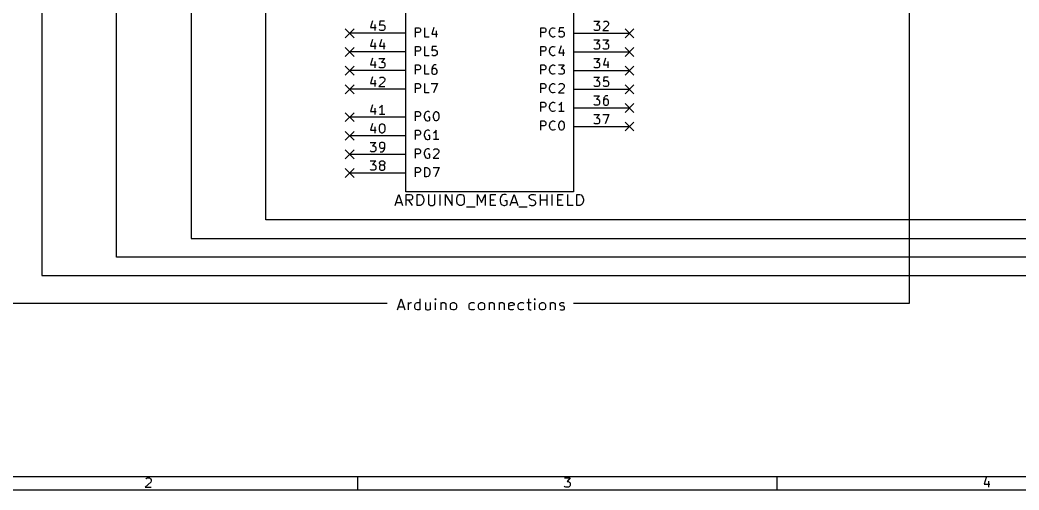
# Model space of a CAD drawing. Extents: x 4000 to 161350, y 4000 to 113000.
# Drawn here: x 30822 to 84384, y 4000 to 29215 of the extents above; entities that cross this region are included whole.
import ezdxf

# ---------------------------------------------------------------- set-up
doc = ezdxf.new("R2010")
doc.units = 0
for name, color, linetype in [('BLACK', 1, 'CONTINUOUS'), ('BLUE', 2, 'CONTINUOUS'), ('CYAN', 4, 'CONTINUOUS'), ('GREEN', 3, 'CONTINUOUS'), ('LIGHTBLUE', 10, 'CONTINUOUS'), ('RED', 5, 'CONTINUOUS')]:
    doc.layers.add(name, color=color, linetype=linetype)

msp = doc.modelspace()

# ---------------------------------------------------------------- linework, layer by layer
at = {"layer": 'BLACK'}
for p, q in [((160650, 4700), (4700, 4700)), ((37830, 4430), (37540, 4150)), ((37570, 4600), (37590, 4620)), ((37590, 4620), (37640, 4650)), ((37640, 4650), (37760, 4650)), ((37760, 4650), (37800, 4620)), ((37800, 4620), (37830, 4600)), ((37830, 4600), (37850, 4550)), ((37850, 4500), (37830, 4430)), ((37850, 4550), (37850, 4500)), ((48940, 4000), (48940, 4700)), ((60010, 4650), (60320, 4650)), ((60320, 4650), (60150, 4460)), ((60150, 4460), (60230, 4460)), ((60230, 4460), (60270, 4430)), ((60270, 4430), (60300, 4410)), ((60300, 4410), (60320, 4360)), ((60320, 4360), (60320, 4240)), ((71410, 4000), (71410, 4700)), ((82620, 4670), (82510, 4310)), ((82510, 4310), (82810, 4310)), ((82740, 4480), (82740, 4150)), ((161350, 4000), (4000, 4000)), ((37540, 4150), (37850, 4150)), ((60040, 4170), (60010, 4200)), ((60080, 4150), (60040, 4170)), ((60230, 4150), (60080, 4150)), ((60270, 4170), (60230, 4150)), ((60300, 4200), (60270, 4170)), ((60320, 4240), (60300, 4200))]:
    msp.add_line(p, q, dxfattribs=at)
at = {"layer": 'BLUE'}
for p, q in [((48260, 28740), (48740, 28260)), ((48740, 28740), (48260, 28260)), ((63260, 28740), (63740, 28260)), ((63740, 28740), (63260, 28260)), ((48260, 27740), (48740, 27260)), ((48740, 27740), (48260, 27260)), ((63260, 27740), (63740, 27260)), ((63740, 27740), (63260, 27260)), ((48260, 26740), (48740, 26260)), ((48740, 26740), (48260, 26260)), ((63260, 26740), (63740, 26260)), ((63740, 26740), (63260, 26260)), ((48260, 25740), (48740, 25260)), ((48740, 25740), (48260, 25260)), ((63260, 25740), (63740, 25260)), ((63740, 25740), (63260, 25260)), ((63260, 24740), (63740, 24260)), ((63740, 24740), (63260, 24260)), ((48260, 24240), (48740, 23760)), ((48740, 24240), (48260, 23760)), ((63260, 23740), (63740, 23260)), ((63740, 23740), (63260, 23260)), ((48260, 23240), (48740, 22760)), ((48740, 23240), (48260, 22760)), ((48260, 22240), (48740, 21760)), ((48740, 22240), (48260, 21760)), ((48260, 21240), (48740, 20760)), ((48740, 21240), (48260, 20760))]:
    msp.add_line(p, q, dxfattribs=at)
at = {"layer": 'CYAN'}
for p, q in [((52020, 28300), (52020, 28800)), ((52020, 28800), (52210, 28800)), ((52210, 28540), (52020, 28540)), ((52210, 28800), (52260, 28770)), ((52260, 28560), (52210, 28540)), ((52260, 28770), (52280, 28750)), ((52280, 28580), (52260, 28560)), ((52280, 28750), (52300, 28700)), ((52300, 28630), (52280, 28580)), ((52300, 28700), (52300, 28630)), ((52520, 28300), (52520, 28800)), ((53010, 28820), (52900, 28460)), ((52900, 28460), (53200, 28460)), ((53130, 28630), (53130, 28300)), ((58740, 28300), (58740, 28800)), ((58740, 28800), (58930, 28800)), ((58930, 28540), (58740, 28540)), ((58930, 28800), (58980, 28770)), ((58980, 28560), (58930, 28540)), ((58980, 28770), (59000, 28750)), ((59000, 28580), (58980, 28560)), ((59000, 28750), (59020, 28700)), ((59020, 28630), (59000, 28580)), ((59020, 28700), (59020, 28630)), ((59220, 28580), (59240, 28680)), ((59220, 28510), (59220, 28580)), ((59240, 28420), (59220, 28510)), ((59240, 28680), (59260, 28730)), ((59260, 28370), (59240, 28420)), ((59260, 28730), (59310, 28770)), ((59310, 28770), (59380, 28800)), ((59380, 28800), (59430, 28800)), ((59430, 28800), (59500, 28770)), ((59500, 28770), (59520, 28750)), ((59740, 28800), (59720, 28560)), ((59720, 28560), (59740, 28580)), ((59980, 28800), (59740, 28800)), ((59740, 28580), (59790, 28610)), ((59790, 28610), (59910, 28610)), ((59910, 28610), (59950, 28580)), ((59950, 28580), (59980, 28560)), ((59980, 28560), (60000, 28510)), ((60000, 28390), (59980, 28350)), ((60000, 28510), (60000, 28390)), ((52760, 28300), (52520, 28300)), ((59310, 28320), (59260, 28370)), ((59380, 28300), (59310, 28320)), ((59430, 28300), (59380, 28300)), ((59500, 28320), (59430, 28300)), ((59520, 28350), (59500, 28320)), ((59740, 28320), (59720, 28350)), ((59790, 28300), (59740, 28320)), ((59910, 28300), (59790, 28300)), ((59950, 28320), (59910, 28300)), ((59980, 28350), (59950, 28320)), ((52020, 27300), (52020, 27800)), ((52020, 27800), (52210, 27800)), ((52210, 27540), (52020, 27540)), ((52210, 27800), (52260, 27770)), ((52260, 27560), (52210, 27540)), ((52260, 27770), (52280, 27750)), ((52280, 27580), (52260, 27560)), ((52280, 27750), (52300, 27700)), ((52300, 27630), (52280, 27580)), ((52300, 27700), (52300, 27630)), ((52520, 27300), (52520, 27800)), ((52920, 27800), (52900, 27560)), ((52900, 27560), (52920, 27580)), ((52920, 27320), (52900, 27350)), ((53160, 27800), (52920, 27800)), ((52920, 27580), (52970, 27610)), ((52970, 27300), (52920, 27320)), ((52970, 27610), (53090, 27610)), ((53090, 27610), (53130, 27580)), ((53130, 27320), (53090, 27300)), ((53130, 27580), (53160, 27560)), ((53160, 27350), (53130, 27320)), ((53160, 27560), (53180, 27510)), ((53180, 27390), (53160, 27350)), ((53180, 27510), (53180, 27390)), ((58740, 27300), (58740, 27800)), ((58740, 27800), (58930, 27800)), ((58930, 27540), (58740, 27540)), ((58930, 27800), (58980, 27770)), ((58980, 27560), (58930, 27540)), ((58980, 27770), (59000, 27750)), ((59000, 27580), (58980, 27560)), ((59000, 27750), (59020, 27700)), ((59020, 27630), (59000, 27580)), ((59020, 27700), (59020, 27630)), ((59220, 27580), (59240, 27680)), ((59220, 27510), (59220, 27580)), ((59240, 27420), (59220, 27510)), ((59240, 27680), (59260, 27730)), ((59260, 27370), (59240, 27420)), ((59260, 27730), (59310, 27770)), ((59310, 27320), (59260, 27370)), ((59310, 27770), (59380, 27800)), ((59380, 27300), (59310, 27320)), ((59380, 27800), (59430, 27800)), ((59430, 27800), (59500, 27770)), ((59500, 27320), (59430, 27300)), ((59500, 27770), (59520, 27750)), ((59520, 27350), (59500, 27320)), ((59830, 27820), (59720, 27460)), ((59720, 27460), (60020, 27460)), ((59950, 27630), (59950, 27300)), ((52020, 26300), (52020, 26800)), ((52020, 26800), (52210, 26800)), ((52210, 26800), (52260, 26770)), ((52760, 27300), (52520, 27300)), ((52520, 26300), (52520, 26800)), ((53090, 27300), (52970, 27300)), ((53040, 26800), (52990, 26770)), ((53130, 26800), (53040, 26800)), ((58740, 26300), (58740, 26800)), ((58740, 26800), (58930, 26800)), ((58930, 26800), (58980, 26770)), ((59310, 26770), (59380, 26800)), ((59430, 27300), (59380, 27300)), ((59380, 26800), (59430, 26800)), ((59430, 26800), (59500, 26770)), ((59690, 26800), (60000, 26800)), ((60000, 26800), (59830, 26610)), ((52210, 26540), (52020, 26540)), ((52260, 26560), (52210, 26540)), ((52260, 26770), (52280, 26750)), ((52280, 26580), (52260, 26560)), ((52280, 26750), (52300, 26700)), ((52300, 26630), (52280, 26580)), ((52300, 26700), (52300, 26630)), ((52760, 26300), (52520, 26300)), ((52920, 26680), (52900, 26580)), ((52900, 26580), (52900, 26390)), ((52920, 26560), (52900, 26510)), ((52900, 26390), (52920, 26350)), ((52970, 26750), (52920, 26680)), ((52940, 26580), (52920, 26560)), ((52920, 26350), (52940, 26320)), ((52990, 26610), (52940, 26580)), ((52940, 26320), (52990, 26300)), ((52990, 26770), (52970, 26750)), ((53090, 26610), (52990, 26610)), ((52990, 26300), (53090, 26300)), ((53130, 26580), (53090, 26610)), ((53090, 26300), (53130, 26320)), ((53160, 26560), (53130, 26580)), ((53130, 26320), (53160, 26350)), ((53180, 26510), (53160, 26560)), ((53160, 26350), (53180, 26390)), ((53180, 26390), (53180, 26510)), ((58930, 26540), (58740, 26540)), ((58980, 26560), (58930, 26540)), ((58980, 26770), (59000, 26750)), ((59000, 26580), (58980, 26560)), ((59000, 26750), (59020, 26700)), ((59020, 26630), (59000, 26580)), ((59020, 26700), (59020, 26630)), ((59220, 26580), (59240, 26680)), ((59220, 26510), (59220, 26580)), ((59240, 26420), (59220, 26510)), ((59240, 26680), (59260, 26730)), ((59260, 26370), (59240, 26420)), ((59260, 26730), (59310, 26770)), ((59310, 26320), (59260, 26370)), ((59380, 26300), (59310, 26320)), ((59430, 26300), (59380, 26300)), ((59500, 26320), (59430, 26300)), ((59500, 26770), (59520, 26750)), ((59520, 26350), (59500, 26320)), ((59720, 26320), (59690, 26350)), ((59760, 26300), (59720, 26320)), ((59910, 26300), (59760, 26300)), ((59830, 26610), (59910, 26610)), ((59910, 26610), (59950, 26580)), ((59950, 26320), (59910, 26300)), ((59950, 26580), (59980, 26560)), ((59980, 26350), (59950, 26320)), ((59980, 26560), (60000, 26510)), ((60000, 26390), (59980, 26350)), ((60000, 26510), (60000, 26390)), ((52020, 25300), (52020, 25800)), ((52020, 25800), (52210, 25800)), ((52210, 25800), (52260, 25770)), ((52260, 25770), (52280, 25750)), ((52280, 25750), (52300, 25700)), ((52520, 25300), (52520, 25800)), ((52870, 25800), (53200, 25800)), ((53200, 25800), (52990, 25300)), ((58740, 25300), (58740, 25800)), ((58740, 25800), (58930, 25800)), ((58930, 25800), (58980, 25770)), ((58980, 25770), (59000, 25750)), ((59000, 25750), (59020, 25700)), ((59240, 25680), (59260, 25730)), ((59260, 25730), (59310, 25770)), ((59310, 25770), (59380, 25800)), ((59380, 25800), (59430, 25800)), ((59430, 25800), (59500, 25770)), ((59500, 25770), (59520, 25750)), ((59720, 25750), (59740, 25770)), ((59740, 25770), (59790, 25800)), ((59790, 25800), (59910, 25800)), ((59910, 25800), (59950, 25770)), ((59950, 25770), (59980, 25750)), ((59980, 25750), (60000, 25700)), ((52210, 25540), (52020, 25540)), ((52260, 25560), (52210, 25540)), ((52280, 25580), (52260, 25560)), ((52300, 25630), (52280, 25580)), ((52300, 25700), (52300, 25630)), ((52760, 25300), (52520, 25300)), ((58930, 25540), (58740, 25540)), ((58980, 25560), (58930, 25540)), ((59000, 25580), (58980, 25560)), ((59020, 25630), (59000, 25580)), ((59020, 25700), (59020, 25630)), ((59220, 25580), (59240, 25680)), ((59220, 25510), (59220, 25580)), ((59240, 25420), (59220, 25510)), ((59260, 25370), (59240, 25420)), ((59310, 25320), (59260, 25370)), ((59380, 25300), (59310, 25320)), ((59430, 25300), (59380, 25300)), ((59500, 25320), (59430, 25300)), ((59520, 25350), (59500, 25320)), ((59980, 25580), (59690, 25300)), ((59690, 25300), (60000, 25300)), ((60000, 25650), (59980, 25580)), ((60000, 25700), (60000, 25650)), ((58740, 24300), (58740, 24800)), ((58740, 24800), (58930, 24800)), ((58930, 24800), (58980, 24770)), ((58980, 24770), (59000, 24750)), ((59000, 24750), (59020, 24700)), ((59020, 24700), (59020, 24630)), ((59220, 24580), (59240, 24680)), ((59240, 24680), (59260, 24730)), ((59260, 24730), (59310, 24770)), ((59310, 24770), (59380, 24800)), ((59380, 24800), (59430, 24800)), ((59430, 24800), (59500, 24770)), ((59500, 24770), (59520, 24750)), ((59760, 24680), (59720, 24650)), ((59810, 24730), (59760, 24680)), ((59860, 24800), (59810, 24730)), ((59860, 24300), (59860, 24800)), ((52020, 23800), (52020, 24300)), ((52020, 24300), (52210, 24300)), ((52210, 24300), (52260, 24270)), ((52260, 24270), (52280, 24250)), ((52280, 24250), (52300, 24200)), ((52300, 24130), (52280, 24080)), ((52300, 24200), (52300, 24130)), ((52520, 24180), (52500, 24080)), ((52540, 24230), (52520, 24180)), ((52590, 24270), (52540, 24230)), ((52660, 24300), (52590, 24270)), ((52730, 24300), (52660, 24300)), ((52780, 24270), (52730, 24300)), ((53000, 24110), (53020, 24200)), ((53000, 23990), (53000, 24110)), ((53020, 24200), (53040, 24250)), ((53040, 24250), (53070, 24270)), ((53070, 24270), (53110, 24300)), ((53110, 24300), (53160, 24300)), ((53160, 24300), (53210, 24270)), ((53210, 24270), (53230, 24250)), ((53230, 24250), (53260, 24200)), ((53260, 24200), (53280, 24110)), ((53280, 24110), (53280, 23990)), ((58930, 24540), (58740, 24540)), ((58980, 24560), (58930, 24540)), ((59000, 24580), (58980, 24560)), ((59020, 24630), (59000, 24580)), ((59220, 24510), (59220, 24580)), ((59240, 24420), (59220, 24510)), ((59260, 24370), (59240, 24420)), ((59310, 24320), (59260, 24370)), ((59380, 24300), (59310, 24320)), ((59430, 24300), (59380, 24300)), ((59500, 24320), (59430, 24300)), ((59520, 24350), (59500, 24320)), ((60000, 24300), (59720, 24300)), ((52210, 24040), (52020, 24040)), ((52260, 24060), (52210, 24040)), ((52280, 24080), (52260, 24060)), ((52500, 24080), (52500, 24010)), ((52500, 24010), (52520, 23920)), ((52520, 23920), (52540, 23870)), ((52540, 23870), (52590, 23820)), ((52590, 23820), (52660, 23800)), ((52660, 23800), (52710, 23800)), ((52800, 24010), (52710, 24010)), ((52710, 23800), (52780, 23820)), ((52780, 23820), (52800, 23850)), ((52800, 23850), (52800, 24010)), ((53020, 23890), (53000, 23990)), ((53040, 23850), (53020, 23890)), ((53070, 23820), (53040, 23850)), ((53110, 23800), (53070, 23820)), ((53160, 23800), (53110, 23800)), ((53210, 23820), (53160, 23800)), ((53230, 23850), (53210, 23820)), ((53260, 23890), (53230, 23850)), ((53280, 23990), (53260, 23890)), ((58740, 23300), (58740, 23800)), ((58740, 23800), (58930, 23800)), ((58930, 23800), (58980, 23770)), ((58980, 23770), (59000, 23750)), ((59000, 23580), (58980, 23560)), ((59000, 23750), (59020, 23700)), ((59020, 23630), (59000, 23580)), ((59020, 23700), (59020, 23630)), ((59220, 23580), (59240, 23680)), ((59220, 23510), (59220, 23580)), ((59240, 23680), (59260, 23730)), ((59260, 23730), (59310, 23770)), ((59310, 23770), (59380, 23800)), ((59380, 23800), (59430, 23800)), ((59430, 23800), (59500, 23770)), ((59500, 23770), (59520, 23750)), ((59720, 23610), (59740, 23700)), ((59720, 23490), (59720, 23610)), ((59740, 23700), (59760, 23750)), ((59760, 23750), (59790, 23770)), ((59790, 23770), (59830, 23800)), ((59830, 23800), (59880, 23800)), ((59880, 23800), (59930, 23770)), ((59930, 23770), (59950, 23750)), ((59950, 23750), (59980, 23700)), ((59980, 23700), (60000, 23610)), ((60000, 23610), (60000, 23490)), ((52020, 22800), (52020, 23300)), ((52020, 23300), (52210, 23300)), ((52210, 23040), (52020, 23040)), ((52210, 23300), (52260, 23270)), ((52260, 23060), (52210, 23040)), ((52260, 23270), (52280, 23250)), ((52280, 23080), (52260, 23060)), ((52280, 23250), (52300, 23200)), ((52300, 23130), (52280, 23080)), ((52300, 23200), (52300, 23130)), ((52520, 23180), (52500, 23080)), ((52500, 23080), (52500, 23010)), ((52540, 23230), (52520, 23180)), ((52590, 23270), (52540, 23230)), ((52660, 23300), (52590, 23270)), ((52730, 23300), (52660, 23300)), ((52780, 23270), (52730, 23300)), ((53040, 23180), (53000, 23150)), ((53090, 23230), (53040, 23180)), ((53140, 23300), (53090, 23230)), ((53140, 22800), (53140, 23300)), ((58930, 23540), (58740, 23540)), ((58980, 23560), (58930, 23540)), ((59240, 23420), (59220, 23510)), ((59260, 23370), (59240, 23420)), ((59310, 23320), (59260, 23370)), ((59380, 23300), (59310, 23320)), ((59430, 23300), (59380, 23300)), ((59500, 23320), (59430, 23300)), ((59520, 23350), (59500, 23320)), ((59740, 23390), (59720, 23490)), ((59760, 23350), (59740, 23390)), ((59790, 23320), (59760, 23350)), ((59830, 23300), (59790, 23320)), ((59880, 23300), (59830, 23300)), ((59930, 23320), (59880, 23300)), ((59950, 23350), (59930, 23320)), ((59980, 23390), (59950, 23350)), ((60000, 23490), (59980, 23390)), ((52500, 23010), (52520, 22920)), ((52520, 22920), (52540, 22870)), ((52540, 22870), (52590, 22820)), ((52590, 22820), (52660, 22800)), ((52660, 22800), (52710, 22800)), ((52800, 23010), (52710, 23010)), ((52710, 22800), (52780, 22820)), ((52780, 22820), (52800, 22850)), ((52800, 22850), (52800, 23010)), ((53280, 22800), (53000, 22800)), ((52020, 21800), (52020, 22300)), ((52020, 22300), (52210, 22300)), ((52210, 22040), (52020, 22040)), ((52210, 22300), (52260, 22270)), ((52260, 22060), (52210, 22040)), ((52260, 22270), (52280, 22250)), ((52280, 22080), (52260, 22060)), ((52280, 22250), (52300, 22200)), ((52300, 22130), (52280, 22080)), ((52300, 22200), (52300, 22130)), ((52520, 22180), (52500, 22080)), ((52500, 22080), (52500, 22010)), ((52500, 22010), (52520, 21920)), ((52540, 22230), (52520, 22180)), ((52590, 22270), (52540, 22230)), ((52660, 22300), (52590, 22270)), ((52730, 22300), (52660, 22300)), ((52800, 22010), (52710, 22010)), ((52780, 22270), (52730, 22300)), ((52800, 21850), (52800, 22010)), ((53260, 22080), (52970, 21800)), ((53000, 22250), (53020, 22270)), ((53020, 22270), (53070, 22300)), ((53070, 22300), (53190, 22300)), ((53190, 22300), (53230, 22270)), ((53230, 22270), (53260, 22250)), ((53260, 22250), (53280, 22200)), ((53280, 22150), (53260, 22080)), ((53280, 22200), (53280, 22150)), ((52520, 21920), (52540, 21870)), ((52540, 21870), (52590, 21820)), ((52590, 21820), (52660, 21800)), ((52660, 21800), (52710, 21800)), ((52710, 21800), (52780, 21820)), ((52780, 21820), (52800, 21850)), ((52970, 21800), (53280, 21800)), ((52020, 20800), (52020, 21300)), ((52020, 21300), (52210, 21300)), ((52210, 21040), (52020, 21040)), ((52210, 21300), (52260, 21270)), ((52260, 21060), (52210, 21040)), ((52260, 21270), (52280, 21250)), ((52280, 21080), (52260, 21060)), ((52280, 21250), (52300, 21200)), ((52300, 21130), (52280, 21080)), ((52300, 21200), (52300, 21130)), ((52520, 20800), (52520, 21300)), ((52520, 21300), (52640, 21300)), ((52640, 21300), (52710, 21270)), ((52710, 21270), (52760, 21230)), ((52760, 21230), (52780, 21180)), ((52780, 20920), (52760, 20870)), ((52780, 21180), (52800, 21080)), ((52800, 21010), (52780, 20920)), ((52800, 21080), (52800, 21010)), ((52970, 21300), (53300, 21300)), ((53300, 21300), (53090, 20800)), ((52640, 20800), (52520, 20800)), ((52710, 20820), (52640, 20800)), ((52760, 20870), (52710, 20820)), ((50930, 19260), (51130, 19860)), ((51130, 19860), (51330, 19260)), ((51520, 19260), (51520, 19860)), ((51520, 19860), (51750, 19860)), ((51750, 19860), (51810, 19830)), ((51810, 19830), (51840, 19800)), ((52120, 19260), (52120, 19860)), ((52120, 19860), (52270, 19860)), ((52270, 19860), (52350, 19830)), ((52350, 19830), (52410, 19770)), ((52720, 19860), (52720, 19370)), ((53070, 19370), (53070, 19860)), ((53350, 19260), (53350, 19860)), ((53640, 19260), (53640, 19860)), ((53640, 19860), (53990, 19260)), ((53990, 19260), (53990, 19860)), ((54270, 19770), (54330, 19830)), ((54330, 19830), (54390, 19860)), ((54390, 19860), (54500, 19860)), ((54500, 19860), (54560, 19830)), ((54560, 19830), (54620, 19770)), ((55360, 19260), (55360, 19860)), ((55360, 19860), (55560, 19430)), ((55560, 19430), (55760, 19860)), ((55760, 19860), (55760, 19260)), ((56050, 19260), (56050, 19860)), ((56050, 19860), (56340, 19860)), ((56680, 19830), (56620, 19770)), ((56760, 19860), (56680, 19830)), ((56850, 19860), (56760, 19860)), ((56910, 19830), (56850, 19860)), ((57110, 19260), (57310, 19860)), ((57310, 19860), (57510, 19260)), ((58160, 19800), (58190, 19830)), ((58190, 19830), (58250, 19860)), ((58250, 19860), (58390, 19860)), ((58390, 19860), (58480, 19830)), ((58730, 19260), (58730, 19860)), ((59080, 19260), (59080, 19860)), ((59360, 19260), (59360, 19860)), ((59650, 19260), (59650, 19860)), ((59650, 19860), (59940, 19860)), ((60190, 19260), (60190, 19860)), ((60680, 19260), (60680, 19860)), ((60680, 19860), (60830, 19860)), ((60830, 19860), (60910, 19830)), ((60910, 19830), (60970, 19770)), ((50980, 19430), (51270, 19430)), ((51750, 19540), (51520, 19540)), ((51870, 19260), (51670, 19540)), ((51810, 19570), (51750, 19540)), ((51840, 19600), (51810, 19570)), ((51840, 19800), (51870, 19740)), ((51870, 19660), (51840, 19600)), ((51870, 19740), (51870, 19660)), ((52350, 19290), (52270, 19260)), ((52410, 19340), (52350, 19290)), ((52410, 19770), (52440, 19710)), ((52440, 19400), (52410, 19340)), ((52440, 19710), (52470, 19600)), ((52470, 19510), (52440, 19400)), ((52470, 19600), (52470, 19510)), ((52720, 19370), (52750, 19310)), ((52750, 19310), (52780, 19290)), ((52780, 19290), (52840, 19260)), ((52950, 19260), (53010, 19290)), ((53010, 19290), (53040, 19310)), ((53040, 19310), (53070, 19370)), ((54240, 19660), (54270, 19770)), ((54240, 19460), (54240, 19660)), ((54270, 19340), (54240, 19460)), ((54330, 19290), (54270, 19340)), ((54390, 19260), (54330, 19290)), ((54560, 19290), (54500, 19260)), ((54620, 19340), (54560, 19290)), ((54620, 19770), (54640, 19660)), ((54640, 19460), (54620, 19340)), ((54640, 19660), (54640, 19460)), ((56050, 19570), (56250, 19570)), ((56590, 19710), (56560, 19600)), ((56560, 19600), (56560, 19510)), ((56560, 19510), (56590, 19400)), ((56620, 19770), (56590, 19710)), ((56590, 19400), (56620, 19340)), ((56620, 19340), (56680, 19290)), ((56680, 19290), (56760, 19260)), ((56940, 19510), (56820, 19510)), ((56820, 19260), (56910, 19290)), ((56910, 19290), (56940, 19310)), ((56940, 19310), (56940, 19510)), ((57160, 19430), (57450, 19430)), ((58130, 19740), (58160, 19800)), ((58130, 19690), (58130, 19740)), ((58160, 19630), (58130, 19690)), ((58130, 19290), (58220, 19260)), ((58190, 19600), (58160, 19630)), ((58250, 19570), (58190, 19600)), ((58360, 19540), (58250, 19570)), ((58420, 19510), (58360, 19540)), ((58360, 19260), (58420, 19290)), ((58450, 19490), (58420, 19510)), ((58420, 19290), (58450, 19310)), ((58480, 19430), (58450, 19490)), ((58450, 19310), (58480, 19370)), ((58480, 19370), (58480, 19430)), ((58730, 19570), (59080, 19570)), ((59650, 19570), (59850, 19570)), ((60910, 19290), (60830, 19260)), ((60970, 19340), (60910, 19290)), ((60970, 19770), (61000, 19710)), ((61000, 19400), (60970, 19340)), ((61000, 19710), (61030, 19600)), ((61030, 19510), (61000, 19400)), ((61030, 19600), (61030, 19510)), ((52270, 19260), (52120, 19260)), ((52840, 19260), (52950, 19260)), ((54500, 19260), (54390, 19260)), ((54760, 19200), (55220, 19200)), ((56340, 19260), (56050, 19260)), ((56760, 19260), (56820, 19260)), ((57560, 19200), (58020, 19200)), ((58220, 19260), (58360, 19260)), ((59940, 19260), (59650, 19260)), ((60480, 19260), (60190, 19260)), ((60830, 19260), (60680, 19260))]:
    msp.add_line(p, q, dxfattribs=at)
at = {"layer": 'GREEN'}
for p, q in [((32000, 46000), (32000, 15500)), ((36000, 16500), (36000, 46000)), ((40000, 46000), (40000, 17500)), ((44000, 18500), (44000, 46000)), ((99000, 18500), (44000, 18500)), ((40000, 17500), (98000, 17500)), ((97000, 16500), (36000, 16500)), ((32000, 15500), (96000, 15500))]:
    msp.add_line(p, q, dxfattribs=at)
at = {"layer": 'LIGHTBLUE'}
for p, q in [((78500, 83000), (78500, 14000)), ((50500, 14000), (28500, 14000)), ((51060, 13660), (51260, 14260)), ((51260, 14260), (51460, 13660)), ((51650, 13660), (51650, 14060)), ((51650, 13940), (51680, 14000)), ((51680, 14000), (51710, 14030)), ((51710, 14030), (51770, 14060)), ((51770, 14060), (51820, 14060)), ((51990, 13940), (52020, 14000)), ((51990, 13770), (51990, 13940)), ((52020, 14000), (52050, 14030)), ((52050, 14030), (52110, 14060)), ((52110, 14060), (52220, 14060)), ((52220, 14060), (52280, 14030)), ((52280, 13660), (52280, 14260)), ((52560, 14060), (52560, 13740)), ((52820, 14060), (52820, 13660)), ((53100, 14260), (53070, 14230)), ((53070, 14230), (53100, 14200)), ((53130, 14230), (53100, 14260)), ((53100, 14260), (53100, 14200)), ((53100, 14200), (53130, 14230)), ((53100, 13660), (53100, 14060)), ((53390, 14060), (53390, 13660)), ((53390, 14000), (53420, 14030)), ((53420, 14030), (53480, 14060)), ((53480, 14060), (53560, 14060)), ((53560, 14060), (53620, 14030)), ((53620, 14030), (53650, 13970)), ((53650, 13970), (53650, 13660)), ((53900, 13940), (53930, 14000)), ((53900, 13770), (53900, 13940)), ((53930, 14000), (53960, 14030)), ((53960, 14030), (54020, 14060)), ((54020, 14060), (54100, 14060)), ((54100, 14060), (54160, 14030)), ((54160, 14030), (54190, 14000)), ((54190, 14000), (54220, 13940)), ((54220, 13940), (54220, 13770)), ((54900, 13940), (54930, 14000)), ((54900, 13770), (54900, 13940)), ((54930, 14000), (54960, 14030)), ((54960, 14030), (55020, 14060)), ((55020, 14060), (55130, 14060)), ((55130, 14060), (55190, 14030)), ((55410, 13940), (55440, 14000)), ((55410, 13770), (55410, 13940)), ((55440, 14000), (55470, 14030)), ((55470, 14030), (55530, 14060)), ((55530, 14060), (55610, 14060)), ((55610, 14060), (55670, 14030)), ((55670, 14030), (55700, 14000)), ((55700, 14000), (55730, 13940)), ((55730, 13940), (55730, 13770)), ((55980, 14060), (55980, 13660)), ((55980, 14000), (56010, 14030)), ((56010, 14030), (56070, 14060)), ((56070, 14060), (56150, 14060)), ((56150, 14060), (56210, 14030)), ((56210, 14030), (56240, 13970)), ((56240, 13970), (56240, 13660)), ((56520, 14060), (56520, 13660)), ((56520, 14000), (56550, 14030)), ((56550, 14030), (56610, 14060)), ((56610, 14060), (56690, 14060)), ((56690, 14060), (56750, 14030)), ((56750, 14030), (56780, 13970)), ((56780, 13970), (56780, 13660)), ((57030, 13970), (57060, 14030)), ((57030, 13740), (57030, 13970)), ((57060, 14030), (57120, 14060)), ((57120, 14060), (57230, 14060)), ((57230, 14060), (57290, 14030)), ((57290, 14030), (57320, 13970)), ((57320, 13970), (57320, 13910)), ((57540, 13940), (57570, 14000)), ((57540, 13770), (57540, 13940)), ((57570, 14000), (57600, 14030)), ((57600, 14030), (57660, 14060)), ((57660, 14060), (57770, 14060)), ((57770, 14060), (57830, 14030)), ((58000, 14060), (58230, 14060)), ((58080, 14260), (58080, 13740)), ((58420, 14260), (58390, 14230)), ((58390, 14230), (58420, 14200)), ((58450, 14230), (58420, 14260)), ((58420, 14260), (58420, 14200)), ((58420, 14200), (58450, 14230)), ((58420, 13660), (58420, 14060)), ((58680, 13940), (58710, 14000)), ((58680, 13770), (58680, 13940)), ((58710, 14000), (58740, 14030)), ((58740, 14030), (58800, 14060)), ((58800, 14060), (58880, 14060)), ((58880, 14060), (58940, 14030)), ((58940, 14030), (58970, 14000)), ((58970, 14000), (59000, 13940)), ((59000, 13940), (59000, 13770)), ((59250, 14060), (59250, 13660)), ((59250, 14000), (59280, 14030)), ((59280, 14030), (59340, 14060)), ((59340, 14060), (59420, 14060)), ((59420, 14060), (59480, 14030)), ((59480, 14030), (59510, 13970)), ((59510, 13970), (59510, 13660)), ((59760, 13970), (59790, 14030)), ((59760, 13940), (59760, 13970)), ((59790, 13890), (59760, 13940)), ((59790, 14030), (59850, 14060)), ((59850, 14060), (59940, 14060)), ((59940, 14060), (59990, 14030)), ((78500, 14000), (60500, 14000)), ((51110, 13830), (51400, 13830)), ((52020, 13710), (51990, 13770)), ((52050, 13690), (52020, 13710)), ((52110, 13660), (52050, 13690)), ((52220, 13660), (52110, 13660)), ((52280, 13690), (52220, 13660)), ((52560, 13740), (52590, 13690)), ((52590, 13690), (52650, 13660)), ((52650, 13660), (52730, 13660)), ((52730, 13660), (52790, 13690)), ((52790, 13690), (52820, 13710)), ((53930, 13710), (53900, 13770)), ((53960, 13690), (53930, 13710)), ((54020, 13660), (53960, 13690)), ((54100, 13660), (54020, 13660)), ((54160, 13690), (54100, 13660)), ((54190, 13710), (54160, 13690)), ((54220, 13770), (54190, 13710)), ((54930, 13710), (54900, 13770)), ((54960, 13690), (54930, 13710)), ((55020, 13660), (54960, 13690)), ((55130, 13660), (55020, 13660)), ((55190, 13690), (55130, 13660)), ((55440, 13710), (55410, 13770)), ((55470, 13690), (55440, 13710)), ((55530, 13660), (55470, 13690)), ((55610, 13660), (55530, 13660)), ((55670, 13690), (55610, 13660)), ((55700, 13710), (55670, 13690)), ((55730, 13770), (55700, 13710)), ((57320, 13910), (57030, 13860)), ((57060, 13690), (57030, 13740)), ((57120, 13660), (57060, 13690)), ((57230, 13660), (57120, 13660)), ((57290, 13690), (57230, 13660)), ((57570, 13710), (57540, 13770)), ((57600, 13690), (57570, 13710)), ((57660, 13660), (57600, 13690)), ((57770, 13660), (57660, 13660)), ((57830, 13690), (57770, 13660)), ((58080, 13740), (58110, 13690)), ((58110, 13690), (58170, 13660)), ((58170, 13660), (58230, 13660)), ((58710, 13710), (58680, 13770)), ((58740, 13690), (58710, 13710)), ((58800, 13660), (58740, 13690)), ((58880, 13660), (58800, 13660)), ((58940, 13690), (58880, 13660)), ((58970, 13710), (58940, 13690)), ((59000, 13770), (58970, 13710)), ((59760, 13690), (59820, 13660)), ((59850, 13860), (59790, 13890)), ((59820, 13660), (59940, 13660)), ((59940, 13860), (59850, 13860)), ((59990, 13830), (59940, 13860)), ((59940, 13660), (59990, 13690)), ((60020, 13770), (59990, 13830)), ((59990, 13690), (60020, 13740)), ((60020, 13740), (60020, 13770))]:
    msp.add_line(p, q, dxfattribs=at)
at = {"layer": 'RED'}
for p, q in [((51500, 20000), (51500, 70000)), ((60500, 70000), (60500, 20000)), ((49730, 29170), (49620, 28810)), ((49850, 28980), (49850, 28650)), ((50120, 29150), (50100, 28910)), ((50100, 28910), (50120, 28930)), ((50360, 29150), (50120, 29150)), ((50120, 28930), (50170, 28960)), ((50170, 28960), (50290, 28960)), ((50290, 28960), (50330, 28930)), ((50330, 28930), (50360, 28910)), ((61590, 29150), (61900, 29150)), ((61900, 29150), (61730, 28960)), ((61730, 28960), (61810, 28960)), ((61810, 28960), (61850, 28930)), ((61850, 28930), (61880, 28910)), ((62360, 28930), (62070, 28650)), ((62100, 29100), (62120, 29120)), ((62120, 29120), (62170, 29150)), ((62170, 29150), (62290, 29150)), ((62290, 29150), (62330, 29120)), ((62330, 29120), (62360, 29100)), ((62360, 29100), (62380, 29050)), ((62380, 29000), (62360, 28930)), ((62380, 29050), (62380, 29000)), ((51500, 28500), (48500, 28500)), ((49620, 28810), (49920, 28810)), ((50120, 28670), (50100, 28700)), ((50170, 28650), (50120, 28670)), ((50290, 28650), (50170, 28650)), ((50330, 28670), (50290, 28650)), ((50360, 28700), (50330, 28670)), ((50360, 28910), (50380, 28860)), ((50380, 28740), (50360, 28700)), ((50380, 28860), (50380, 28740)), ((60500, 28500), (63500, 28500)), ((61620, 28670), (61590, 28700)), ((61660, 28650), (61620, 28670)), ((61810, 28650), (61660, 28650)), ((61850, 28670), (61810, 28650)), ((61880, 28700), (61850, 28670)), ((61880, 28910), (61900, 28860)), ((61900, 28740), (61880, 28700)), ((61900, 28860), (61900, 28740)), ((62070, 28650), (62380, 28650)), ((49730, 28170), (49620, 27810)), ((49850, 27980), (49850, 27650)), ((50210, 28170), (50100, 27810)), ((50330, 27980), (50330, 27650)), ((61590, 28150), (61900, 28150)), ((61900, 28150), (61730, 27960)), ((61730, 27960), (61810, 27960)), ((61810, 27960), (61850, 27930)), ((61850, 27930), (61880, 27910)), ((61880, 27910), (61900, 27860)), ((61900, 27860), (61900, 27740)), ((62070, 28150), (62380, 28150)), ((62380, 28150), (62210, 27960)), ((62210, 27960), (62290, 27960)), ((62290, 27960), (62330, 27930)), ((62330, 27930), (62360, 27910)), ((62360, 27910), (62380, 27860)), ((62380, 27860), (62380, 27740)), ((51500, 27500), (48500, 27500)), ((49620, 27810), (49920, 27810)), ((50100, 27810), (50400, 27810)), ((60500, 27500), (63500, 27500)), ((61620, 27670), (61590, 27700)), ((61660, 27650), (61620, 27670)), ((61810, 27650), (61660, 27650)), ((61850, 27670), (61810, 27650)), ((61880, 27700), (61850, 27670)), ((61900, 27740), (61880, 27700)), ((62100, 27670), (62070, 27700)), ((62140, 27650), (62100, 27670)), ((62290, 27650), (62140, 27650)), ((62330, 27670), (62290, 27650)), ((62360, 27700), (62330, 27670)), ((62380, 27740), (62360, 27700)), ((49730, 27170), (49620, 26810)), ((49620, 26810), (49920, 26810)), ((49850, 26980), (49850, 26650)), ((50070, 27150), (50380, 27150)), ((50380, 27150), (50210, 26960)), ((50210, 26960), (50290, 26960)), ((50290, 26960), (50330, 26930)), ((50330, 26930), (50360, 26910)), ((50360, 26910), (50380, 26860)), ((50380, 26860), (50380, 26740)), ((61590, 27150), (61900, 27150)), ((61900, 27150), (61730, 26960)), ((61730, 26960), (61810, 26960)), ((61810, 26960), (61850, 26930)), ((61850, 26930), (61880, 26910)), ((61880, 26910), (61900, 26860)), ((61900, 26860), (61900, 26740)), ((62210, 27170), (62100, 26810)), ((62100, 26810), (62400, 26810)), ((62330, 26980), (62330, 26650)), ((51500, 26500), (48500, 26500)), ((50100, 26670), (50070, 26700)), ((50140, 26650), (50100, 26670)), ((50290, 26650), (50140, 26650)), ((50330, 26670), (50290, 26650)), ((50360, 26700), (50330, 26670)), ((50380, 26740), (50360, 26700)), ((60500, 26500), (63500, 26500)), ((61620, 26670), (61590, 26700)), ((61660, 26650), (61620, 26670)), ((61810, 26650), (61660, 26650)), ((61850, 26670), (61810, 26650)), ((61880, 26700), (61850, 26670)), ((61900, 26740), (61880, 26700)), ((49730, 26170), (49620, 25810)), ((49620, 25810), (49920, 25810)), ((49850, 25980), (49850, 25650)), ((50360, 25930), (50070, 25650)), ((50100, 26100), (50120, 26120)), ((50120, 26120), (50170, 26150)), ((50170, 26150), (50290, 26150)), ((50290, 26150), (50330, 26120)), ((50330, 26120), (50360, 26100)), ((50360, 26100), (50380, 26050)), ((50380, 26000), (50360, 25930)), ((50380, 26050), (50380, 26000)), ((61590, 26150), (61900, 26150)), ((61900, 26150), (61730, 25960)), ((61730, 25960), (61810, 25960)), ((61810, 25960), (61850, 25930)), ((61850, 25930), (61880, 25910)), ((61880, 25910), (61900, 25860)), ((61900, 25740), (61880, 25700)), ((61900, 25860), (61900, 25740)), ((62120, 26150), (62100, 25910)), ((62100, 25910), (62120, 25930)), ((62360, 26150), (62120, 26150)), ((62120, 25930), (62170, 25960)), ((62170, 25960), (62290, 25960)), ((62290, 25960), (62330, 25930)), ((62330, 25930), (62360, 25910)), ((62360, 25910), (62380, 25860)), ((62380, 25740), (62360, 25700)), ((62380, 25860), (62380, 25740)), ((51500, 25500), (48500, 25500)), ((50070, 25650), (50380, 25650)), ((60500, 25500), (63500, 25500)), ((61620, 25670), (61590, 25700)), ((61660, 25650), (61620, 25670)), ((61810, 25650), (61660, 25650)), ((61850, 25670), (61810, 25650)), ((61880, 25700), (61850, 25670)), ((62120, 25670), (62100, 25700)), ((62170, 25650), (62120, 25670)), ((62290, 25650), (62170, 25650)), ((62330, 25670), (62290, 25650)), ((62360, 25700), (62330, 25670)), ((49730, 24670), (49620, 24310)), ((50240, 24650), (50190, 24580)), ((50240, 24150), (50240, 24650)), ((61590, 25150), (61900, 25150)), ((61620, 24670), (61590, 24700)), ((61660, 24650), (61620, 24670)), ((61810, 24650), (61660, 24650)), ((61900, 25150), (61730, 24960)), ((61730, 24960), (61810, 24960)), ((61810, 24960), (61850, 24930)), ((61850, 24670), (61810, 24650)), ((61850, 24930), (61880, 24910)), ((61880, 24700), (61850, 24670)), ((61880, 24910), (61900, 24860)), ((61900, 24740), (61880, 24700)), ((61900, 24860), (61900, 24740)), ((62120, 25030), (62100, 24930)), ((62100, 24930), (62100, 24740)), ((62120, 24910), (62100, 24860)), ((62100, 24740), (62120, 24700)), ((62170, 25100), (62120, 25030)), ((62140, 24930), (62120, 24910)), ((62120, 24700), (62140, 24670)), ((62190, 24960), (62140, 24930)), ((62140, 24670), (62190, 24650)), ((62190, 25120), (62170, 25100)), ((62240, 25150), (62190, 25120)), ((62290, 24960), (62190, 24960)), ((62190, 24650), (62290, 24650)), ((62330, 25150), (62240, 25150)), ((62330, 24930), (62290, 24960)), ((62290, 24650), (62330, 24670)), ((62360, 24910), (62330, 24930)), ((62330, 24670), (62360, 24700)), ((62380, 24860), (62360, 24910)), ((62360, 24700), (62380, 24740)), ((62380, 24740), (62380, 24860)), ((49620, 24310), (49920, 24310)), ((49850, 24480), (49850, 24150)), ((50140, 24530), (50100, 24500)), ((50380, 24150), (50100, 24150)), ((50190, 24580), (50140, 24530)), ((60500, 24500), (63500, 24500)), ((61590, 24150), (61900, 24150)), ((61900, 24150), (61730, 23960)), ((62070, 24150), (62400, 24150)), ((62400, 24150), (62190, 23650)), ((51500, 24000), (48500, 24000)), ((49730, 23670), (49620, 23310)), ((50120, 23550), (50140, 23600)), ((50140, 23600), (50170, 23620)), ((50170, 23620), (50210, 23650)), ((50210, 23650), (50260, 23650)), ((50260, 23650), (50310, 23620)), ((50310, 23620), (50330, 23600)), ((50330, 23600), (50360, 23550)), ((61620, 23670), (61590, 23700)), ((61660, 23650), (61620, 23670)), ((61810, 23650), (61660, 23650)), ((61730, 23960), (61810, 23960)), ((61810, 23960), (61850, 23930)), ((61850, 23670), (61810, 23650)), ((61850, 23930), (61880, 23910)), ((61880, 23700), (61850, 23670)), ((61880, 23910), (61900, 23860)), ((61900, 23740), (61880, 23700)), ((61900, 23860), (61900, 23740)), ((49620, 23310), (49920, 23310)), ((49850, 23480), (49850, 23150)), ((50100, 23460), (50120, 23550)), ((50100, 23340), (50100, 23460)), ((50120, 23240), (50100, 23340)), ((50140, 23200), (50120, 23240)), ((50170, 23170), (50140, 23200)), ((50210, 23150), (50170, 23170)), ((50260, 23150), (50210, 23150)), ((50310, 23170), (50260, 23150)), ((50330, 23200), (50310, 23170)), ((50360, 23240), (50330, 23200)), ((50360, 23550), (50380, 23460)), ((50380, 23340), (50360, 23240)), ((50380, 23460), (50380, 23340)), ((60500, 23500), (63500, 23500)), ((51500, 23000), (48500, 23000)), ((49590, 22650), (49900, 22650)), ((49900, 22650), (49730, 22460)), ((50120, 22600), (50100, 22550)), ((50100, 22550), (50100, 22430)), ((50140, 22620), (50120, 22600)), ((50190, 22650), (50140, 22620)), ((50290, 22650), (50190, 22650)), ((50330, 22620), (50290, 22650)), ((50360, 22600), (50330, 22620)), ((50380, 22550), (50360, 22600)), ((50380, 22360), (50380, 22550)), ((51500, 22000), (48500, 22000)), ((49620, 22170), (49590, 22200)), ((49660, 22150), (49620, 22170)), ((49810, 22150), (49660, 22150)), ((49730, 22460), (49810, 22460)), ((49810, 22460), (49850, 22430)), ((49850, 22170), (49810, 22150)), ((49850, 22430), (49880, 22410)), ((49880, 22200), (49850, 22170)), ((49880, 22410), (49900, 22360)), ((49900, 22240), (49880, 22200)), ((49900, 22360), (49900, 22240)), ((50100, 22430), (50120, 22390)), ((50120, 22390), (50140, 22360)), ((50140, 22360), (50190, 22340)), ((50140, 22150), (50240, 22150)), ((50190, 22340), (50290, 22340)), ((50240, 22150), (50290, 22170)), ((50290, 22340), (50330, 22360)), ((50290, 22170), (50310, 22200)), ((50310, 22200), (50360, 22270)), ((50330, 22360), (50360, 22390)), ((50360, 22390), (50380, 22430)), ((50360, 22270), (50380, 22360)), ((49590, 21650), (49900, 21650)), ((49900, 21650), (49730, 21460)), ((49730, 21460), (49810, 21460)), ((49810, 21460), (49850, 21430)), ((49850, 21430), (49880, 21410)), ((50100, 21550), (50120, 21600)), ((50100, 21530), (50100, 21550)), ((50120, 21480), (50100, 21530)), ((50120, 21600), (50140, 21620)), ((50140, 21460), (50120, 21480)), ((50140, 21620), (50190, 21650)), ((50190, 21430), (50140, 21460)), ((50190, 21430), (50140, 21410)), ((50190, 21650), (50290, 21650)), ((50290, 21430), (50190, 21430)), ((50290, 21650), (50330, 21620)), ((50330, 21460), (50290, 21430)), ((50330, 21410), (50290, 21430)), ((50330, 21620), (50360, 21600)), ((50360, 21480), (50330, 21460)), ((50360, 21600), (50380, 21550)), ((50380, 21530), (50360, 21480)), ((50380, 21550), (50380, 21530)), ((51500, 21000), (48500, 21000)), ((49620, 21170), (49590, 21200)), ((49660, 21150), (49620, 21170)), ((49810, 21150), (49660, 21150)), ((49850, 21170), (49810, 21150)), ((49880, 21200), (49850, 21170)), ((49880, 21410), (49900, 21360)), ((49900, 21240), (49880, 21200)), ((49900, 21360), (49900, 21240)), ((50120, 21390), (50100, 21340)), ((50100, 21340), (50100, 21240)), ((50100, 21240), (50120, 21200)), ((50140, 21410), (50120, 21390)), ((50120, 21200), (50140, 21170)), ((50140, 21170), (50190, 21150)), ((50190, 21150), (50290, 21150)), ((50290, 21150), (50330, 21170)), ((50360, 21390), (50330, 21410)), ((50330, 21170), (50360, 21200)), ((50380, 21340), (50360, 21390)), ((50360, 21200), (50380, 21240)), ((50380, 21240), (50380, 21340)), ((60500, 20000), (51500, 20000))]:
    msp.add_line(p, q, dxfattribs=at)

doc.saveas('drawing.dxf')
